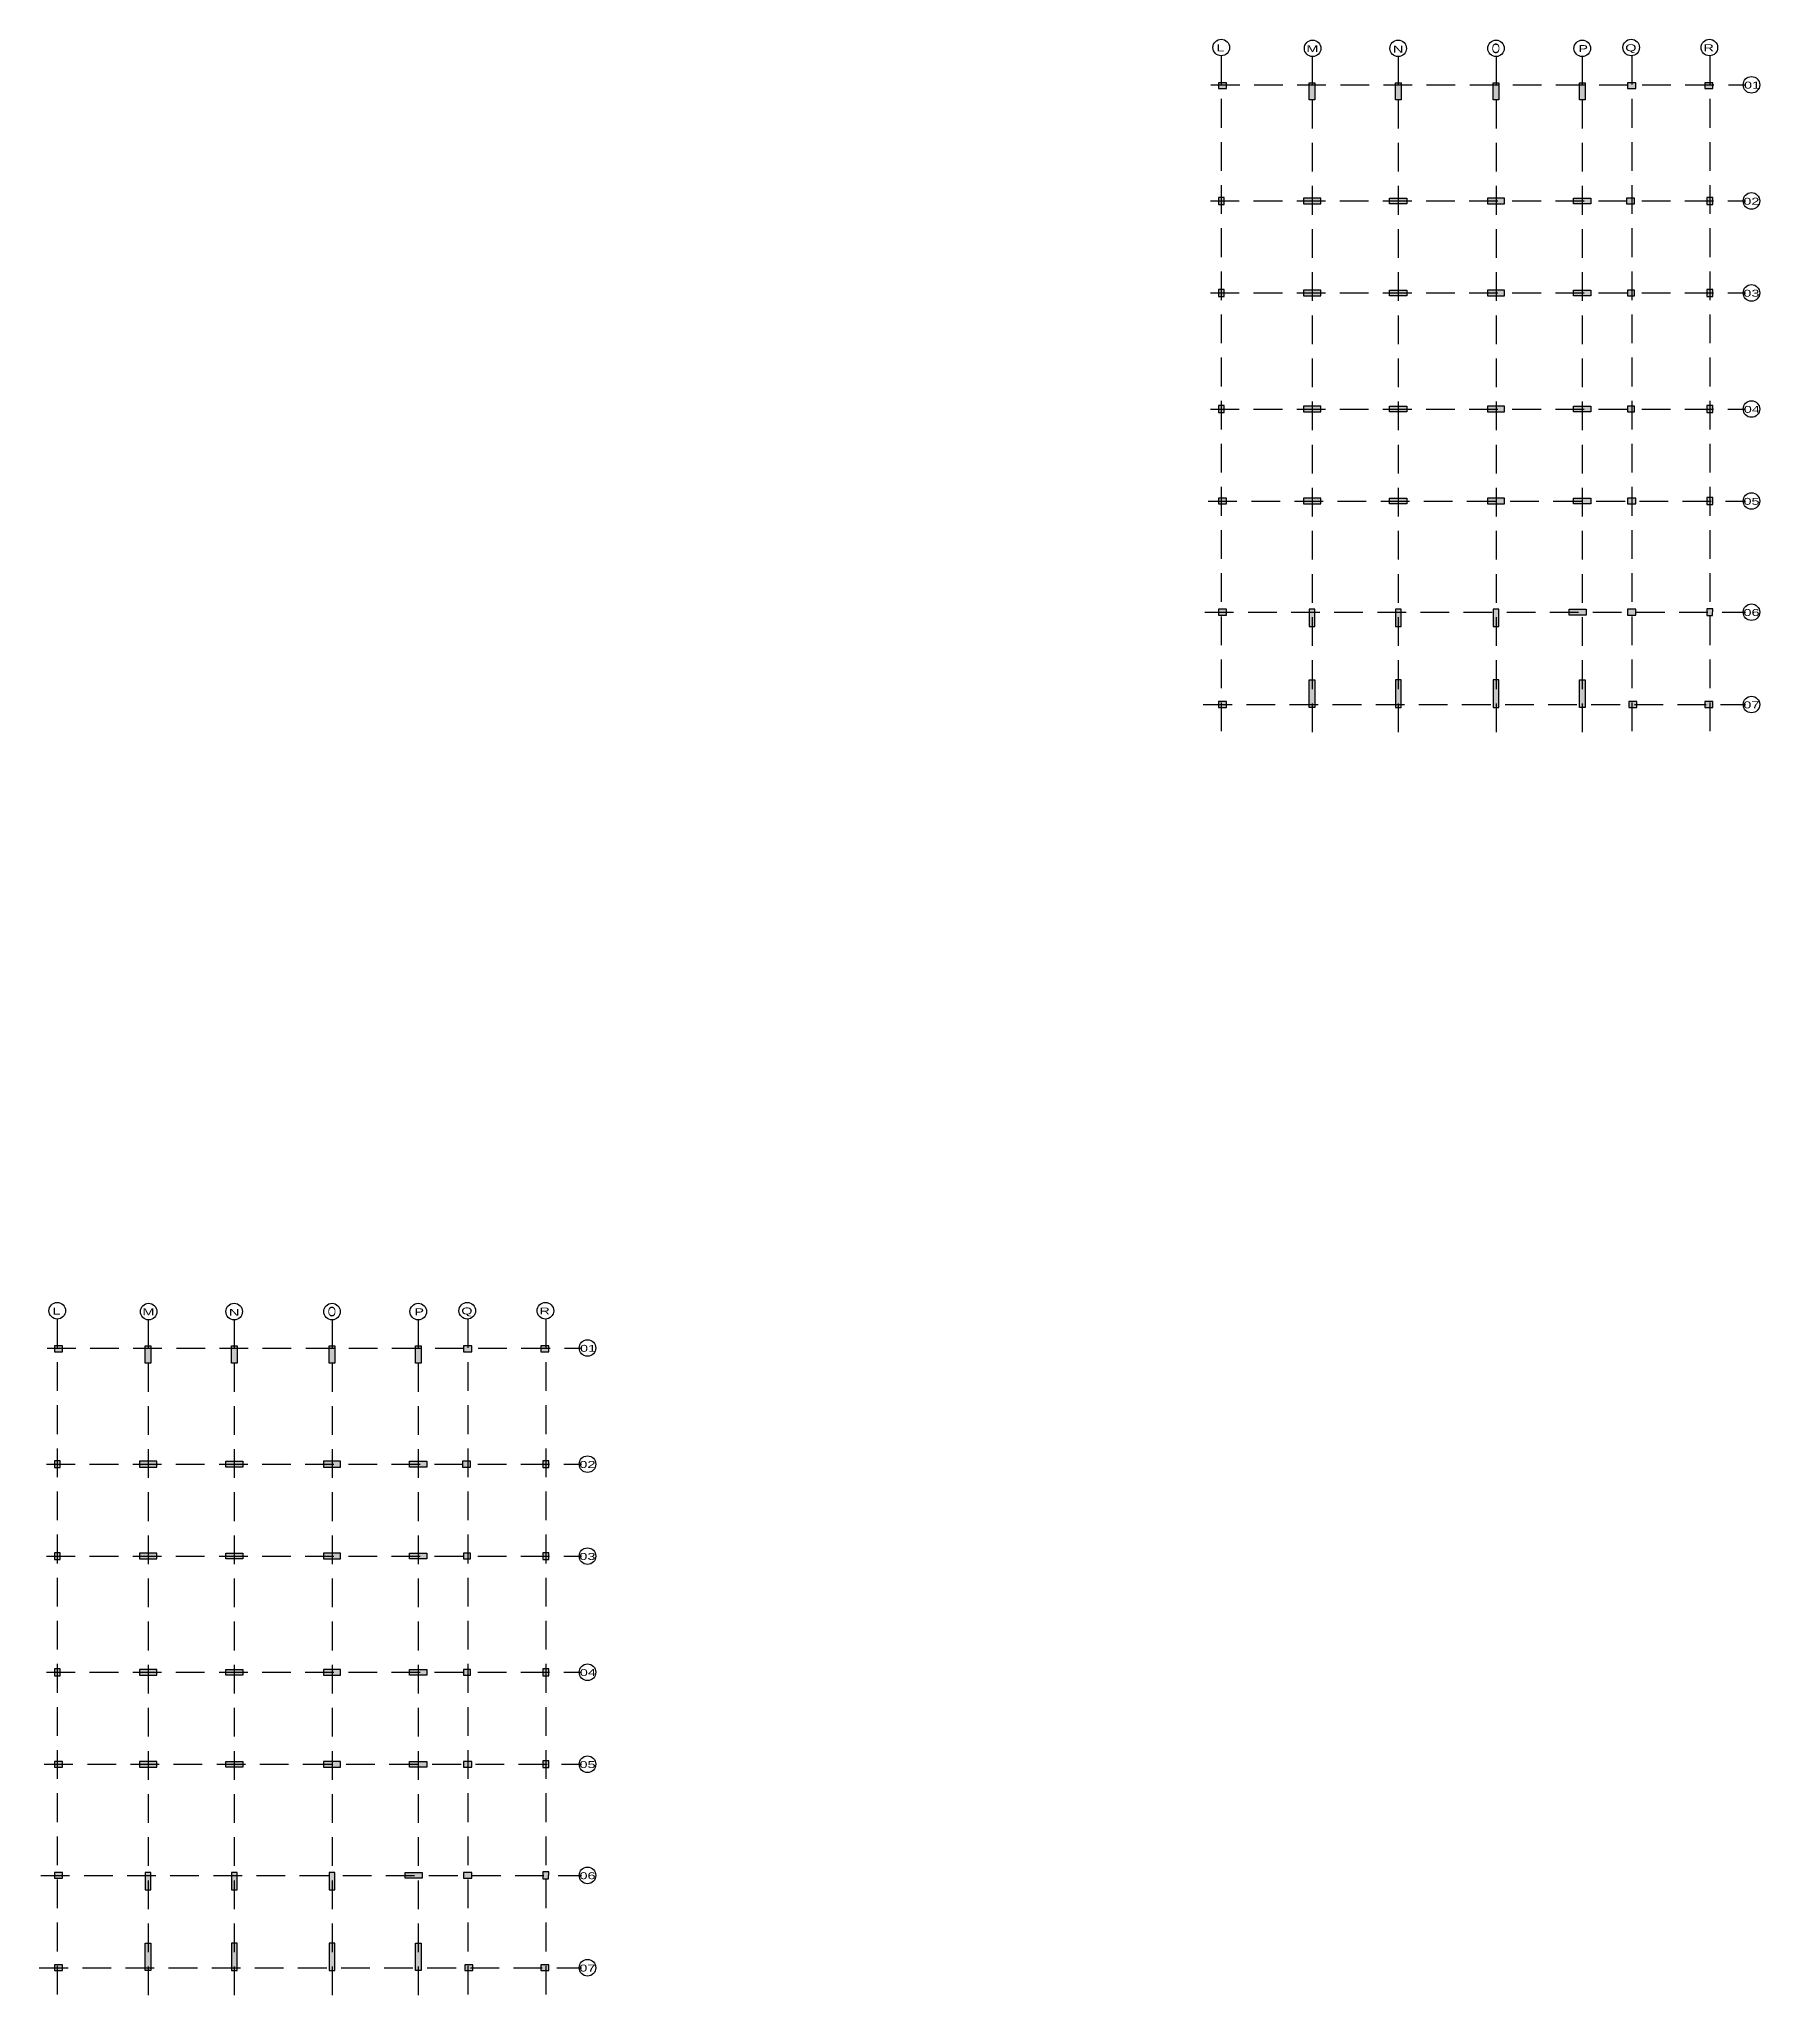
# Model space of a CAD drawing. Header units: millimetres. Extents: x -967 to 876, y -355 to 681.
# Drawn here: x 726.4 to 876, y -343 to -172.1 of the extents above; entities that cross this region are included whole.
import ezdxf

# ---------------------------------------------------------------- set-up
doc = ezdxf.new("R2010")
doc.units = ezdxf.units.MM
doc.linetypes.add('LÍNEAS_OCULTASX2', pattern=[0.75, 0.5, -0.25])
doc.layers.add('GG_PISO 1', color=251, linetype='Continuous')
doc.layers.add('Muro', color=9, linetype='Continuous', lineweight=40)
doc.styles.add('style2', font='arial.ttf', dxfattribs={"width": 1.5})

# ---------------------------------------------------------------- blocks, each defined once
blk = doc.blocks.new('estructura etapa 3')
at = {"layer": 'GG_PISO 1'}
h = blk.add_hatch(color=256, dxfattribs=at)
h.paths.add_polyline_path([(-91.65, -6658.12), (-91.65, -6657.62), (-92.35, -6657.62), (-92.35, -6658.12)])
h.paths.add_polyline_path([(-49.35, -6658.12), (-49.35, -6657.62), (-50.05, -6657.62), (-50.05, -6658.12)])
h.paths.add_polyline_path([(-56.05, -6658.12), (-56.05, -6657.62), (-56.75, -6657.62), (-56.75, -6658.12)])
h.paths.add_polyline_path([(-76.45, -6659.12), (-76.95, -6659.12), (-76.95, -6657.62), (-76.45, -6657.62)])
h.paths.add_polyline_path([(-83.95, -6659.12), (-84.45, -6659.12), (-84.45, -6657.62), (-83.95, -6657.62)])
h.paths.add_polyline_path([(-60.45, -6659.12), (-60.95, -6659.12), (-60.95, -6657.62), (-60.45, -6657.62)])
h.paths.add_polyline_path([(-67.95, -6659.12), (-68.45, -6659.12), (-68.45, -6657.62), (-67.95, -6657.62)])
h.paths.add_polyline_path([(-91.85, -6668.2), (-91.85, -6667.6), (-92.35, -6667.6), (-92.35, -6668.2)])
h.paths.add_polyline_path([(-49.35, -6668.2), (-49.35, -6667.6), (-49.85, -6667.6), (-49.85, -6668.2)])
h.paths.add_polyline_path([(-56.15, -6668.15), (-56.15, -6667.65), (-56.85, -6667.65), (-56.85, -6668.15)])
h.paths.add_polyline_path([(-59.95, -6667.65), (-59.95, -6668.15), (-61.45, -6668.15), (-61.45, -6667.65)])
h.paths.add_polyline_path([(-75.95, -6667.65), (-75.95, -6668.15), (-77.45, -6668.15), (-77.45, -6667.65)])
h.paths.add_polyline_path([(-68.95, -6667.65), (-68.95, -6668.15), (-67.45, -6668.15), (-67.45, -6667.65)])
h.paths.add_polyline_path([(-84.95, -6667.65), (-84.95, -6668.15), (-83.45, -6668.15), (-83.45, -6667.65)])
h.paths.add_polyline_path([(-91.85, -6676.2), (-91.85, -6675.6), (-92.35, -6675.6), (-92.35, -6676.2)])
h.paths.add_polyline_path([(-49.35, -6676.2), (-49.35, -6675.6), (-49.85, -6675.6), (-49.85, -6676.2)])
h.paths.add_polyline_path([(-56.15, -6676.15), (-56.15, -6675.65), (-56.75, -6675.65), (-56.75, -6676.15)])
h.paths.add_polyline_path([(-59.95, -6675.65), (-59.95, -6676.15), (-61.45, -6676.15), (-61.45, -6675.65)])
h.paths.add_polyline_path([(-75.95, -6675.65), (-75.95, -6676.15), (-77.45, -6676.15), (-77.45, -6675.65)])
h.paths.add_polyline_path([(-68.95, -6675.65), (-68.95, -6676.15), (-67.45, -6676.15), (-67.45, -6675.65)])
h.paths.add_polyline_path([(-84.95, -6675.65), (-84.95, -6676.15), (-83.45, -6676.15), (-83.45, -6675.65)])
h.paths.add_polyline_path([(-91.85, -6686.3), (-91.85, -6685.7), (-92.35, -6685.7), (-92.35, -6686.3)])
h.paths.add_polyline_path([(-49.35, -6686.3), (-49.35, -6685.7), (-49.85, -6685.7), (-49.85, -6686.3)])
h.paths.add_polyline_path([(-56.15, -6686.25), (-56.15, -6685.75), (-56.75, -6685.75), (-56.75, -6686.25)])
h.paths.add_polyline_path([(-59.95, -6685.75), (-59.95, -6686.25), (-61.45, -6686.25), (-61.45, -6685.75)])
h.paths.add_polyline_path([(-75.95, -6685.75), (-75.95, -6686.25), (-77.45, -6686.25), (-77.45, -6685.75)])
h.paths.add_polyline_path([(-68.95, -6685.75), (-68.95, -6686.25), (-67.45, -6686.25), (-67.45, -6685.75)])
h.paths.add_polyline_path([(-84.95, -6685.75), (-84.95, -6686.25), (-83.45, -6686.25), (-83.45, -6685.75)])
h.paths.add_polyline_path([(-49.35, -6694.29), (-49.35, -6693.7), (-49.85, -6693.7), (-49.85, -6694.29)])
h.paths.add_polyline_path([(-56.05, -6694.25), (-56.05, -6693.75), (-56.75, -6693.75), (-56.75, -6694.25)])
h.paths.add_polyline_path([(-91.65, -6694.25), (-91.65, -6693.75), (-92.35, -6693.75), (-92.35, -6694.25)])
h.paths.add_polyline_path([(-59.95, -6693.75), (-59.95, -6694.25), (-61.45, -6694.25), (-61.45, -6693.75)])
h.paths.add_polyline_path([(-75.95, -6693.75), (-75.95, -6694.25), (-77.45, -6694.25), (-77.45, -6693.75)])
h.paths.add_polyline_path([(-68.95, -6693.75), (-68.95, -6694.25), (-67.45, -6694.25), (-67.45, -6693.75)])
h.paths.add_polyline_path([(-84.95, -6693.75), (-84.95, -6694.25), (-83.45, -6694.25), (-83.45, -6693.75)])
h.paths.add_polyline_path([(-49.36, -6703.97), (-49.35, -6703.37), (-49.85, -6703.37), (-49.86, -6703.97)])
h.paths.add_polyline_path([(-56.05, -6703.92), (-56.05, -6703.42), (-56.75, -6703.42), (-56.75, -6703.92)])
h.paths.add_polyline_path([(-67.95, -6704.92), (-67.95, -6703.42), (-68.45, -6703.42), (-68.45, -6704.92)])
h.paths.add_polyline_path([(-91.65, -6703.92), (-91.65, -6703.42), (-92.35, -6703.42), (-92.35, -6703.92)])
h.paths.add_polyline_path([(-61.85, -6703.42), (-60.35, -6703.42), (-60.35, -6703.92), (-61.85, -6703.92)])
h.paths.add_polyline_path([(-83.95, -6704.92), (-83.95, -6703.42), (-84.45, -6703.42), (-84.45, -6704.92)])
h.paths.add_polyline_path([(-76.45, -6704.92), (-76.45, -6703.42), (-76.95, -6703.42), (-76.95, -6704.92)])
h.paths.add_polyline_path([(-49.35, -6711.95), (-49.35, -6711.45), (-50.05, -6711.45), (-50.05, -6711.95)])
h.paths.add_polyline_path([(-55.95, -6711.95), (-55.95, -6711.45), (-56.65, -6711.45), (-56.65, -6711.95)])
h.paths.add_polyline_path([(-91.65, -6711.95), (-91.65, -6711.45), (-92.35, -6711.45), (-92.35, -6711.95)])
h.paths.add_polyline_path([(-60.95, -6711.95), (-60.95, -6709.55), (-60.45, -6709.55), (-60.45, -6711.95)])
h.paths.add_polyline_path([(-68.45, -6709.55), (-68.45, -6711.95), (-67.95, -6711.95), (-67.95, -6709.55)])
h.paths.add_polyline_path([(-76.95, -6709.55), (-76.95, -6711.95), (-76.45, -6711.95), (-76.45, -6709.55)])
h.paths.add_polyline_path([(-83.95, -6709.55), (-83.95, -6711.95), (-84.45, -6711.95), (-84.45, -6709.55)])
at = {"layer": 'GG_PISO 1', "color": 253, "linetype": 'LÍNEAS_OCULTASX2', "ltscale": 5}
for p, q in [((-92.1, -6655.28), (-92.1, -6714.86)), ((-84.2, -6655.35), (-84.2, -6714.91)), ((-76.7, -6655.35), (-76.7, -6714.91)), ((-68.2, -6655.35), (-68.2, -6714.91)), ((-60.7, -6655.35), (-60.7, -6714.91)), ((-60.7, -6655.35), (-60.7, -6714.91)), ((-56.4, -6655.28), (-56.4, -6714.84)), ((-49.6, -6655.28), (-49.6, -6714.84)), ((-92.99, -6657.8), (-46.5, -6657.8)), ((-93.03, -6667.9), (-46.5, -6667.9)), ((-93.03, -6675.9), (-46.5, -6675.9)), ((-93.03, -6686), (-46.5, -6686)), ((-93.23, -6694), (-46.5, -6694)), ((-93.52, -6703.67), (-46.5, -6703.67)), ((-93.66, -6711.7), (-46.5, -6711.7))]:
    blk.add_line(p, q, dxfattribs=at)
at = {"layer": 'GG_PISO 1', "color": 0}
for points in [[(-91.65, -6658.12), (-91.65, -6657.62), (-92.35, -6657.62), (-92.35, -6658.12)], [(-83.95, -6659.12), (-84.45, -6659.12), (-84.45, -6657.62), (-83.95, -6657.62)], [(-76.45, -6659.12), (-76.95, -6659.12), (-76.95, -6657.62), (-76.45, -6657.62)], [(-67.95, -6659.12), (-68.45, -6659.12), (-68.45, -6657.62), (-67.95, -6657.62)], [(-60.45, -6659.12), (-60.95, -6659.12), (-60.95, -6657.62), (-60.45, -6657.62)], [(-56.05, -6658.12), (-56.05, -6657.62), (-56.75, -6657.62), (-56.75, -6658.12)], [(-49.35, -6658.12), (-49.35, -6657.62), (-50.05, -6657.62), (-50.05, -6658.12)], [(-91.85, -6668.2), (-91.85, -6667.6), (-92.35, -6667.6), (-92.35, -6668.2)], [(-84.95, -6667.65), (-84.95, -6668.15), (-83.45, -6668.15), (-83.45, -6667.65)], [(-75.95, -6667.65), (-75.95, -6668.15), (-77.45, -6668.15), (-77.45, -6667.65)], [(-68.95, -6667.65), (-68.95, -6668.15), (-67.45, -6668.15), (-67.45, -6667.65)], [(-59.95, -6667.65), (-59.95, -6668.15), (-61.45, -6668.15), (-61.45, -6667.65)], [(-56.15, -6668.15), (-56.15, -6667.65), (-56.85, -6667.65), (-56.85, -6668.15)], [(-49.35, -6668.2), (-49.35, -6667.6), (-49.85, -6667.6), (-49.85, -6668.2)], [(-91.85, -6676.2), (-91.85, -6675.6), (-92.35, -6675.6), (-92.35, -6676.2)], [(-84.95, -6675.65), (-84.95, -6676.15), (-83.45, -6676.15), (-83.45, -6675.65)], [(-75.95, -6675.65), (-75.95, -6676.15), (-77.45, -6676.15), (-77.45, -6675.65)], [(-68.95, -6675.65), (-68.95, -6676.15), (-67.45, -6676.15), (-67.45, -6675.65)], [(-59.95, -6675.65), (-59.95, -6676.15), (-61.45, -6676.15), (-61.45, -6675.65)], [(-56.15, -6676.15), (-56.15, -6675.65), (-56.75, -6675.65), (-56.75, -6676.15)], [(-49.35, -6676.2), (-49.35, -6675.6), (-49.85, -6675.6), (-49.85, -6676.2)], [(-91.85, -6686.3), (-91.85, -6685.7), (-92.35, -6685.7), (-92.35, -6686.3)], [(-84.95, -6685.75), (-84.95, -6686.25), (-83.45, -6686.25), (-83.45, -6685.75)], [(-75.95, -6685.75), (-75.95, -6686.25), (-77.45, -6686.25), (-77.45, -6685.75)], [(-68.95, -6685.75), (-68.95, -6686.25), (-67.45, -6686.25), (-67.45, -6685.75)], [(-59.95, -6685.75), (-59.95, -6686.25), (-61.45, -6686.25), (-61.45, -6685.75)], [(-56.15, -6686.25), (-56.15, -6685.75), (-56.75, -6685.75), (-56.75, -6686.25)], [(-49.35, -6686.3), (-49.35, -6685.7), (-49.85, -6685.7), (-49.85, -6686.3)], [(-91.65, -6694.25), (-91.65, -6693.75), (-92.35, -6693.75), (-92.35, -6694.25)], [(-84.95, -6693.75), (-84.95, -6694.25), (-83.45, -6694.25), (-83.45, -6693.75)], [(-75.95, -6693.75), (-75.95, -6694.25), (-77.45, -6694.25), (-77.45, -6693.75)], [(-68.95, -6693.75), (-68.95, -6694.25), (-67.45, -6694.25), (-67.45, -6693.75)], [(-59.95, -6693.75), (-59.95, -6694.25), (-61.45, -6694.25), (-61.45, -6693.75)], [(-56.05, -6694.25), (-56.05, -6693.75), (-56.75, -6693.75), (-56.75, -6694.25)], [(-49.35, -6694.29), (-49.35, -6693.7), (-49.85, -6693.7), (-49.85, -6694.29)], [(-91.65, -6703.92), (-91.65, -6703.42), (-92.35, -6703.42), (-92.35, -6703.92)], [(-83.95, -6704.92), (-83.95, -6703.42), (-84.45, -6703.42), (-84.45, -6704.92)], [(-76.45, -6704.92), (-76.45, -6703.42), (-76.95, -6703.42), (-76.95, -6704.92)], [(-67.95, -6704.92), (-67.95, -6703.42), (-68.45, -6703.42), (-68.45, -6704.92)], [(-61.85, -6703.42), (-60.35, -6703.42), (-60.35, -6703.92), (-61.85, -6703.92)], [(-56.05, -6703.92), (-56.05, -6703.42), (-56.75, -6703.42), (-56.75, -6703.92)], [(-49.36, -6703.97), (-49.35, -6703.37), (-49.85, -6703.37), (-49.86, -6703.97)], [(-83.95, -6709.55), (-83.95, -6711.95), (-84.45, -6711.95), (-84.45, -6709.55)], [(-76.95, -6709.55), (-76.95, -6711.95), (-76.45, -6711.95), (-76.45, -6709.55)], [(-68.45, -6709.55), (-68.45, -6711.95), (-67.95, -6711.95), (-67.95, -6709.55)], [(-60.95, -6711.95), (-60.95, -6709.55), (-60.45, -6709.55), (-60.45, -6711.95)], [(-91.65, -6711.95), (-91.65, -6711.45), (-92.35, -6711.45), (-92.35, -6711.95)], [(-55.95, -6711.95), (-55.95, -6711.45), (-56.65, -6711.45), (-56.65, -6711.95)], [(-49.35, -6711.95), (-49.35, -6711.45), (-50.05, -6711.45), (-50.05, -6711.95)]]:
    blk.add_lwpolyline(points, close=True, dxfattribs=at)
at = {"layer": 'GG_PISO 1', "linetype": 'Continuous'}
for centre in [(-92.1, -6654.56), (-84.15, -6654.63), (-76.71, -6654.63), (-68.2, -6654.63), (-60.7, -6654.63), (-56.44, -6654.56), (-56.44, -6654.56), (-49.64, -6654.56), (-49.64, -6654.56), (-45.98, -6657.8), (-45.98, -6667.9), (-45.98, -6675.9), (-45.98, -6686), (-45.98, -6694), (-45.98, -6703.67), (-45.98, -6711.7)]:
    blk.add_circle(centre, 0.72, dxfattribs=at)
at = {"layer": 'GG_PISO 1', "style": 'style2', "width": 1.5}
for s, rotation, p in [('L', 0.0293, (-92.51, -6654.89)), ('M', 0.0293, (-84.69, -6654.96)), ('N', 0.0293, (-77.17, -6655)), ('O', 90.0293, (-67.91, -6655.12)), ('P', 0.0293, (-61.04, -6654.95)), ('Q', 0.0293, (-56.96, -6654.88)), ('R', 0.0293, (-50.16, -6654.88)), ('01', 0.0293, (-46.63, -6658.13)), ('02', 0.0293, (-46.69, -6668.23)), ('03', 0.0293, (-46.69, -6676.23)), ('04', 0.0293, (-46.65, -6686.33)), ('05', 0.0293, (-46.68, -6694.33)), ('06', 0.0293, (-46.68, -6704)), ('07', 0.0293, (-46.69, -6712.03))]:
    blk.add_text(s, height=0.603, rotation=rotation, dxfattribs=at).set_placement(p)
blk = doc.blocks.new('A$Cc39617f2')
at = {"layer": 'Muro'}
blk.add_blockref('estructura etapa 3', (1070.12, 6714.58), dxfattribs=at)
blk = doc.blocks.new('A$C972f9415')
at = {"layer": 'Muro'}
blk.add_blockref('estructura etapa 3', (901.462, 6715.62), dxfattribs=at)

msp = doc.modelspace()

# ---------------------------------------------------------------- block references
for name, p in [('A$Cc39617f2', (-148.864, -232.843)), ('A$C972f9415', (-81.448, -343.749))]:
    msp.add_blockref(name, p)

doc.saveas('drawing.dxf')
